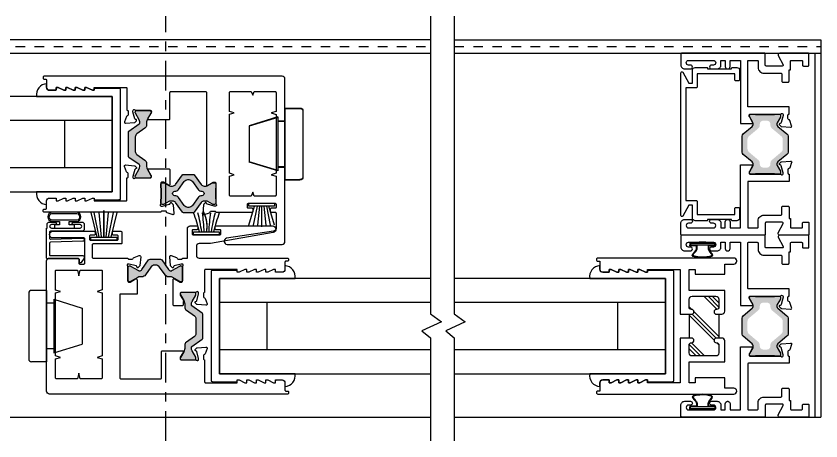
# Model space of a CAD drawing. Extents: x -239 to 68, y 0 to 111.
# Drawn here: x 25.51 to 33.95, y -0.33 to 4.12 of the extents above; entities that cross this region are included whole.
import ezdxf

# ---------------------------------------------------------------- set-up
doc = ezdxf.new("R2010")
doc.units = 0
doc.header["$LTSCALE"] = 0.25
doc.header["$MEASUREMENT"] = 0
doc.linetypes.add('CENTER', pattern=[2, 1.25, -0.25, 0.25, -0.25])
doc.linetypes.add('HIDDEN', pattern=[0.375, 0.25, -0.125])
doc.layers.get('0').update_dxf_attribs({"linetype": 'CONTINUOUS'})
for name, color, linetype in [('CL', 40, 'CENTER'), ('FRAME', 1, 'CONTINUOUS'), ('GLASS', 7, 'CONTINUOUS'), ('I-STRUT', 7, 'CONTINUOUS'), ('MISC', 7, 'CONTINUOUS'), ('SASH', 5, 'CONTINUOUS'), ('SEAL', 7, 'CONTINUOUS'), ('SILL-PAN', 7, 'CONTINUOUS'), ('VENT', 5, 'CONTINUOUS')]:
    doc.layers.add(name, color=color, linetype=linetype)
doc.styles.get("Standard").update_dxf_attribs({"font": 'simplex.shx'})

# ---------------------------------------------------------------- blocks, each defined once
blk = doc.blocks.new('3711-JAMB')
h = blk.add_hatch(color=7)
h.dxf.hatch_style = 1
edge = h.paths.add_edge_path(flags=16)
edge.add_arc((-0.9757, -0.753), 0.0472, -50.00025, 0, ccw=False)
edge.add_line((-0.9453, -0.7892), (-1.0411, -0.8696))
edge.add_arc((-1.0107, -0.9057), 0.0472, 129.99975, 180)
edge.add_line((-1.058, -0.9057), (-1.058, -1.0023))
edge.add_arc((-1.0107, -1.0023), 0.0472, 180, 230.00025)
edge.add_line((-1.0411, -1.0384), (-0.9453, -1.1188))
edge.add_arc((-0.9757, -1.155), 0.0472, 0, 50.00025, ccw=False)
edge.add_line((-0.9284, -1.155), (-0.9284, -1.1651))
edge.add_arc((-0.8929, -1.1646), 0.0355, 180.79845, 270)
edge.add_line((-0.8929, -1.2001), (-0.853, -1.2001))
edge.add_arc((-0.853, -1.1646), 0.0355, 270, 359.20155)
edge.add_line((-0.8175, -1.1651), (-0.8175, -1.155))
edge.add_arc((-0.7703, -1.155), 0.0472, 129.99975, 180, ccw=False)
edge.add_line((-0.8007, -1.1188), (-0.7049, -1.0384))
edge.add_arc((-0.7352, -1.0023), 0.0472, 309.99975, 360)
edge.add_line((-0.688, -1.0023), (-0.688, -0.9057))
edge.add_arc((-0.7352, -0.9057), 0.0472, 360, 410.00025)
edge.add_line((-0.7049, -0.8696), (-0.8007, -0.7892))
edge.add_arc((-0.7703, -0.753), 0.0472, 180, 230.00025, ccw=False)
edge.add_line((-0.8175, -0.753), (-0.8175, -0.7429))
edge.add_arc((-0.853, -0.7434), 0.0355, 0.79846, 90)
edge.add_line((-0.853, -0.7079), (-0.8929, -0.7079))
edge.add_arc((-0.8929, -0.7434), 0.0355, 90, 179.20155)
edge.add_line((-0.9284, -0.7429), (-0.9284, -0.753))
edge = h.paths.add_edge_path()
edge.add_arc((-0.719, -0.744), 0.0302, 149.99987, 229.99985)
edge.add_line((-0.7384, -0.7672), (-0.6437, -0.8467))
edge.add_arc((-0.6631, -0.8698), 0.0302, 0, 49.99985, ccw=False)
edge.add_line((-0.6329, -0.8698), (-0.6329, -1.0382))
edge.add_arc((-0.6631, -1.0382), 0.0302, 310.00015, 360, ccw=False)
edge.add_line((-0.6437, -1.0613), (-0.7384, -1.1408))
edge.add_arc((-0.719, -1.164), 0.0302, 130.00015, 210.00013)
edge.add_line((-0.7452, -1.1791), (-0.7118, -1.2369))
edge.add_arc((-0.7221, -1.2428), 0.0119, 0, 30.00013, ccw=False)
edge.add_line((-0.7102, -1.2428), (-0.7102, -1.2571))
edge.add_arc((-0.7221, -1.2571), 0.0119, -89.93104, 0.06896, ccw=False)
edge.add_line((-0.7221, -1.269), (-0.7651, -1.269))
edge.add_arc((-0.7651, -1.259), 0.00991, 216.8699, 270, ccw=False)
edge.add_line((-0.773, -1.265), (-0.9729, -1.265))
edge.add_arc((-0.9809, -1.259), 0.00991, 270, 323.1301, ccw=False)
edge.add_line((-0.9809, -1.269), (-1.0239, -1.269))
edge.add_arc((-1.0239, -1.2571), 0.0119, 180, 270, ccw=False)
edge.add_line((-1.0358, -1.2571), (-1.0358, -1.2428))
edge.add_arc((-1.0239, -1.2428), 0.0119, 149.99987, 180, ccw=False)
edge.add_line((-1.0342, -1.2369), (-1.0008, -1.1791))
edge.add_arc((-1.027, -1.164), 0.0302, 329.99987, 409.99985)
edge.add_line((-1.0075, -1.1408), (-1.1023, -1.0613))
edge.add_arc((-1.0829, -1.0382), 0.0302, 180, 229.99985, ccw=False)
edge.add_line((-1.1131, -1.0382), (-1.1131, -0.8698))
edge.add_arc((-1.0829, -0.8698), 0.0302, 130.00015, 180, ccw=False)
edge.add_line((-1.1023, -0.8467), (-1.0075, -0.7672))
edge.add_arc((-1.027, -0.744), 0.0302, 310.00015, 390.00013)
edge.add_line((-1.0008, -0.7289), (-1.0342, -0.6711))
edge.add_arc((-1.0239, -0.6652), 0.0119, 180, 210.00013, ccw=False)
edge.add_line((-1.0358, -0.6652), (-1.0358, -0.6509))
edge.add_arc((-1.0239, -0.6509), 0.0119, 90, 180, ccw=False)
edge.add_line((-1.0239, -0.639), (-0.9809, -0.639))
edge.add_arc((-0.9809, -0.649), 0.00991, 36.8699, 90, ccw=False)
edge.add_line((-0.9729, -0.643), (-0.773, -0.643))
edge.add_arc((-0.7651, -0.649), 0.00991, 90, 143.1301, ccw=False)
edge.add_line((-0.7651, -0.639), (-0.7221, -0.639))
edge.add_arc((-0.7221, -0.6509), 0.0119, -0.06896, 89.93104, ccw=False)
edge.add_line((-0.7102, -0.6509), (-0.7102, -0.6652))
edge.add_arc((-0.7221, -0.6652), 0.0119, -30.00013, 0, ccw=False)
edge.add_line((-0.7118, -0.6711), (-0.7452, -0.7289))
for points in [[(-1.0373, -0.21), (-1.039, -0.21, 0.414214), (-1.049, -0.22), (-1.049, -0.2939, -0.414214), (-1.059, -0.3039), (-1.114, -0.3039, -0.414214), (-1.124, -0.2939), (-1.124, -0.175), (-1.138, -0.175), (-1.138, -0.085, 0.414214), (-1.148, -0.075), (-1.255, -0.075, 0.414214), (-1.265, -0.085), (-1.265, -0.125, -0.414214), (-1.275, -0.135), (-1.323, -0.135, -0.414214), (-1.333, -0.125), (-1.333, -0.01, -0.414214), (-1.323, 0), (-1.026, 0, -0.546624), (-1.0115, -0.0227), (-1.0625, -0.1208, 0.546624), (-1.0534, -0.135), (-0.885, -0.135, 0.414214), (-0.875, -0.125), (-0.875, -0.01, -0.414214), (-0.865, 0), (0, 0, -0.414214), (0.01, -0.01), (0.01, -0.125, -0.414214), (-0.03, -0.165), (-0.09, -0.165, -0.414214), (-0.11, -0.145, -0.414214), (-0.09, -0.125), (-0.0695, -0.125, 0.414214), (-0.045, -0.1005), (-0.045, -0.0995, 0.414214), (-0.0695, -0.075), (-0.3305, -0.075, 0.414214), (-0.355, -0.0995), (-0.355, -0.1005, 0.414214), (-0.3305, -0.125), (-0.31, -0.125, -0.414214), (-0.29, -0.145), (-0.29, -0.1455, -0.414214), (-0.3095, -0.165), (-0.37, -0.165, -0.414214), (-0.41, -0.125), (-0.41, -0.075), (-0.455, -0.075), (-0.455, -0.14, -0.414214), (-0.48, -0.165), (-0.4805, -0.165, -0.414214), (-0.505, -0.1405), (-0.505, -0.075), (-0.615, -0.075), (-0.615, -0.7372), (-0.7358, -0.7372, -0.585524), (-0.7425, -0.7252), (-0.708, -0.6655, 0.137872), (-0.7063, -0.6593), (-0.7063, -0.6506, 0.414214), (-0.7181, -0.6388), (-1.0316, -0.6388, -0.213422), (-1.0404, -0.6349, 0.6885), (-1.061, -0.6427), (-1.061, -0.649, 0.065543), (-1.0606, -0.6521), (-1.0403, -0.7279, 0.267949), (-1.032, -0.7363), (-1.0275, -0.7375, -0.57735), (-1.024, -0.7506), (-1.0383, -0.765, -0.176327), (-1.0456, -0.7684), (-1.1387, -0.7765, -0.548619), (-1.1509, -0.7607), (-1.1307, -0.7052, -0.263725), (-1.1218, -0.6976, 0.359508), (-1.1122, -0.686), (-1.1122, -0.6506, 0.414214), (-1.124, -0.6388), (-1.124, -0.5638), (-0.7, -0.5638, 0.414214), (-0.69, -0.5538), (-0.69, -0.085, 0.414214), (-0.7, -0.075), (-0.79, -0.075, 0.414214), (-0.8, -0.085), (-0.8, -0.15, -0.414214), (-0.86, -0.21), (-1.039, -0.21)], [(-1.0373, -1.698), (-1.039, -1.698, -0.414214), (-1.049, -1.688), (-1.049, -1.6141, 0.414214), (-1.059, -1.6041), (-1.114, -1.6041, 0.414214), (-1.124, -1.6141), (-1.124, -1.733), (-1.138, -1.733), (-1.138, -1.823, -0.414214), (-1.148, -1.833), (-1.255, -1.833, -0.414214), (-1.265, -1.823), (-1.265, -1.783, 0.414214), (-1.275, -1.773), (-1.323, -1.773, 0.414214), (-1.333, -1.783), (-1.333, -1.898, 0.414214), (-1.323, -1.908), (-1.026, -1.908, 0.546624), (-1.0115, -1.8853), (-1.0625, -1.7872, -0.546624), (-1.0534, -1.773), (-0.885, -1.773, -0.414214), (-0.875, -1.783), (-0.875, -1.898, 0.414214), (-0.865, -1.908), (0, -1.908, 0.414214), (0.01, -1.898), (0.01, -1.783, 0.414214), (-0.03, -1.743), (-0.09, -1.743, 0.414214), (-0.11, -1.763, 0.414214), (-0.09, -1.783), (-0.0695, -1.783, -0.414214), (-0.045, -1.8075), (-0.045, -1.8085, -0.414214), (-0.0695, -1.833), (-0.3305, -1.833, -0.414214), (-0.355, -1.8085), (-0.355, -1.8075, -0.414214), (-0.3305, -1.783), (-0.31, -1.783, 0.414214), (-0.29, -1.763), (-0.29, -1.7625, 0.414214), (-0.3095, -1.743), (-0.37, -1.743, 0.414214), (-0.41, -1.783), (-0.41, -1.833), (-0.455, -1.833), (-0.455, -1.768, 0.414214), (-0.48, -1.743), (-0.4805, -1.743, 0.414214), (-0.505, -1.7675), (-0.505, -1.833), (-0.615, -1.833), (-0.615, -1.1708), (-0.7358, -1.1708, 0.585524), (-0.7425, -1.1828), (-0.708, -1.2425, -0.137872), (-0.7063, -1.2487), (-0.7063, -1.2574, -0.414214), (-0.7181, -1.2692), (-1.0316, -1.2692, 0.213422), (-1.0404, -1.2731, -0.6885), (-1.061, -1.2653), (-1.061, -1.259, -0.065543), (-1.0606, -1.2559), (-1.0403, -1.1801, -0.267949), (-1.032, -1.1717), (-1.0275, -1.1705, 0.57735), (-1.024, -1.1574), (-1.0383, -1.143, 0.176327), (-1.0456, -1.1396), (-1.1387, -1.1315, 0.548619), (-1.1509, -1.1473), (-1.1307, -1.2028, 0.263725), (-1.1218, -1.2104, -0.359508), (-1.1122, -1.222), (-1.1122, -1.2574, -0.414214), (-1.124, -1.2692), (-1.124, -1.3442), (-0.7, -1.3442, -0.414214), (-0.69, -1.3542), (-0.69, -1.823, -0.414214), (-0.7, -1.833), (-0.79, -1.833, -0.414214), (-0.8, -1.823), (-0.8, -1.758, 0.414214), (-0.86, -1.698), (-1.039, -1.698)]]:
    blk.add_lwpolyline(points, format="xyb")
at = {"color": 7}
blk.add_lwpolyline([(-0.7452, -0.7289, 0.36397), (-0.7384, -0.7672), (-0.6437, -0.8467, -0.221694), (-0.6329, -0.8698), (-0.6329, -1.0382, -0.221694), (-0.6437, -1.0613), (-0.7384, -1.1408, 0.36397), (-0.7452, -1.1791), (-0.7118, -1.2369, -0.131653), (-0.7102, -1.2428), (-0.7102, -1.2571, -0.414214), (-0.7221, -1.269), (-0.7651, -1.269, -0.236068), (-0.773, -1.265), (-0.9729, -1.265, -0.236068), (-0.9809, -1.269), (-1.0239, -1.269, -0.414214), (-1.0358, -1.2571), (-1.0358, -1.2428, -0.131653), (-1.0342, -1.2369), (-1.0008, -1.1791, 0.36397), (-1.0075, -1.1408), (-1.1023, -1.0613, -0.221694), (-1.1131, -1.0382), (-1.1131, -0.8698, -0.221694), (-1.1023, -0.8467), (-1.0075, -0.7672, 0.36397), (-1.0008, -0.7289), (-1.0342, -0.6711, -0.131653), (-1.0358, -0.6652), (-1.0358, -0.6509, -0.414214), (-1.0239, -0.639), (-0.9809, -0.639, -0.236068), (-0.9729, -0.643), (-0.773, -0.643, -0.236068), (-0.7651, -0.639), (-0.7221, -0.639, -0.414214), (-0.7102, -0.6509), (-0.7102, -0.6652, -0.131653), (-0.7118, -0.6711)], format="xyb", close=True, dxfattribs=at)
blk = doc.blocks.new('*U39')
at = {"layer": 'FRAME'}
blk.add_blockref('3711-JAMB', (0, 0), dxfattribs=at)
blk = doc.blocks.new('3710 Jamb Filler')
blk.add_lwpolyline([(-0.12, 0.774, 0.414214), (-0.15, 0.804), (-0.27, 0.804, 0.414214), (-0.28, 0.794), (-0.28, 0.789), (-0.53, 0.789), (-0.53, 0.794, 0.414214), (-0.54, 0.804), (-0.585, 0.804, 0.414214), (-0.615, 0.774), (-0.615, 0.674, 0.414214), (-0.605, 0.664), (-0.575, 0.664, 0.414214), (-0.565, 0.674), (-0.565, 0.739), (-0.17, 0.739), (-0.17, 0.601, 0.414214), (-0.16, 0.591), (-0.05, 0.591), (-0.05, -0.591), (-0.16, -0.591, 0.414214), (-0.17, -0.601), (-0.17, -0.739), (-0.565, -0.739), (-0.565, -0.674, 0.414214), (-0.575, -0.664), (-0.605, -0.664, 0.414214), (-0.615, -0.674), (-0.615, -0.774, 0.414214), (-0.585, -0.804), (-0.54, -0.804, 0.414214), (-0.53, -0.794), (-0.53, -0.789), (-0.28, -0.789), (-0.28, -0.794, 0.414214), (-0.27, -0.804), (-0.15, -0.804, 0.414214), (-0.12, -0.774), (-0.12, -0.641), (-0.0839, -0.641), (-0.0187, -0.754, 0.767327), (0, -0.749), (0, 0.749, 0.767327), (-0.0187, 0.754), (-0.0839, 0.641), (-0.12, 0.641)], format="xyb", close=True)
blk = doc.blocks.new('*U38')
at = {"layer": 'FRAME'}
blk.add_blockref('3711-JAMB', (0, 0), dxfattribs=at)
at = {"layer": 'FRAME', "xscale": -1, "rotation": 180}
blk.add_blockref('3710 Jamb Filler', (0.01, -0.954), dxfattribs=at)
blk = doc.blocks.new('3073 FIXED STILE')
h = blk.add_hatch()
h.set_pattern_fill('PLAST', angle=45, style=0)
h.set_pattern_definition([(45, (-9.81972, -4.92716), (-0.1767767, 0.1767767), []), (45, (-9.84182, -4.90507), (-0.1767767, 0.1767767), []), (45, (-9.86391, -4.88297), (-0.1767767, 0.1767767), [])])
edge = h.paths.add_edge_path()
edge.add_line((0, 0.125), (0, -0.125))
edge.add_line((0, -0.125), (-0.027, -0.125))
edge.add_arc((-0.027, -0.15), 0.025, 90, 274.58122)
edge.add_line((-0.025, -0.175), (0, -0.175))
edge.add_line((0, -0.175), (0, -0.282))
edge.add_arc((-0.031, -0.282), 0.031, 270, 360, ccw=False)
edge.add_line((-0.031, -0.313), (-0.281, -0.313))
edge.add_arc((-0.281, -0.282), 0.031, 180, 270, ccw=False)
edge.add_line((-0.312, -0.282), (-0.312, -0.175))
edge.add_line((-0.312, -0.175), (-0.287, -0.175))
edge.add_arc((-0.287, -0.15), 0.025, 270, 445.41878)
edge.add_line((-0.285, -0.125), (-0.312, -0.125))
edge.add_line((-0.312, -0.125), (-0.312, 0.125))
edge.add_line((-0.312, 0.125), (-0.287, 0.125))
edge.add_arc((-0.287, 0.15), 0.025, 270, 445.41878)
edge.add_arc((-0.2826, 0.2046), 0.0297, 188.98642, 265.41878, ccw=False)
edge.add_line((-0.312, 0.2), (-0.312, 0.282))
edge.add_arc((-0.281, 0.282), 0.031, 90, 180, ccw=False)
edge.add_line((-0.281, 0.313), (-0.031, 0.313))
edge.add_arc((-0.031, 0.282), 0.031, 0, 90, ccw=False)
edge.add_line((0, 0.282), (0, 0.175))
edge.add_line((0, 0.175), (-0.025, 0.175))
edge.add_arc((-0.025, 0.15), 0.025, 90, 269.99542)
edge.add_line((-0.025, 0.125), (0, 0.125))
at = {"color": 7}
blk.add_line((-0.312, -0.125), (-0.312, 0.125), dxfattribs=at)
for points in [[(-0.312, 0.2, 0.414214), (-0.287, 0.175, -0.414214), (-0.262, 0.15), (-0.262, 0.149, -0.414214), (-0.286, 0.125), (-0.406, 0.125), (-0.406, 0.595), (-0.749, 0.595), (-0.749, 0.565), (-0.769, 0.565), (-0.829, 0.595), (-0.849, 0.595), (-0.849, 0.565), (-0.869, 0.565), (-0.929, 0.595), (-0.949, 0.595), (-0.949, 0.565), (-0.969, 0.565), (-1.029, 0.595), (-1.049, 0.595), (-1.049, 0.565), (-1.069, 0.565), (-1.129, 0.595), (-1.149, 0.595), (-1.149, 0.565), (-1.218, 0.565, -0.414214), (-1.249, 0.596), (-1.249, 0.681), (-1.27, 0.681, -0.414214), (-1.285, 0.696), (-1.285, 0.698, -0.414214), (-1.27, 0.713), (0.151, 0.713), (0.157, 0.713, -0.414214), (0.187, 0.683), (0.187, 0.682, -0.414214), (0.156, 0.651), (0.062, 0.651), (0.062, 0.544), (-0.25, 0.544), (-0.25, 0.594), (-0.312, 0.594), (-0.312, 0.375), (0.062, 0.375), (0.062, 0.156, -0.414214), (0.031, 0.125), (-0.026, 0.125, -0.414214), (-0.05, 0.149), (-0.05, 0.151, -0.414214), (-0.026, 0.175), (-0.025, 0.175, 0.414214), (0, 0.2), (0, 0.282, 0.414214), (-0.031, 0.313), (-0.281, 0.313, 0.414214), (-0.312, 0.282)], [(-1.285, -0.696, -0.414214), (-1.27, -0.681), (-1.249, -0.681), (-1.249, -0.596, -0.414214), (-1.218, -0.565), (-1.149, -0.565), (-1.149, -0.595), (-1.129, -0.595), (-1.069, -0.565), (-1.049, -0.565), (-1.049, -0.595), (-1.029, -0.595), (-0.969, -0.565), (-0.949, -0.565), (-0.949, -0.595), (-0.929, -0.595), (-0.869, -0.565), (-0.849, -0.565), (-0.849, -0.595), (-0.829, -0.595), (-0.769, -0.565), (-0.749, -0.565), (-0.749, -0.595), (-0.406, -0.595), (-0.406, -0.125), (-0.286, -0.125, -0.414214), (-0.262, -0.149), (-0.262, -0.15, -0.414214), (-0.287, -0.175, 0.414214), (-0.312, -0.2), (-0.312, -0.282, 0.414214), (-0.281, -0.313), (-0.031, -0.313, 0.414214), (0, -0.282), (0, -0.2, 0.414214), (-0.025, -0.175), (-0.026, -0.175, -0.414214), (-0.05, -0.151), (-0.05, -0.149, -0.414214), (-0.026, -0.125), (0.031, -0.125, -0.414214), (0.062, -0.156), (0.062, -0.375), (-0.312, -0.375), (-0.312, -0.594), (-0.25, -0.594), (-0.25, -0.544), (0.062, -0.544), (0.062, -0.651), (0.156, -0.651, -0.414214), (0.187, -0.682), (0.187, -0.683, -0.414214), (0.157, -0.713), (0.151, -0.713), (-1.27, -0.713, -0.414214), (-1.285, -0.698)]]:
    blk.add_lwpolyline(points, format="xyb", close=True)
blk.add_lwpolyline([(0, -0.125), (0, 0.125)], dxfattribs=at)
blk = doc.blocks.new('*U77')
for points in [[(-0.135, 0.031), (-0.135, 0.013, 0.414214), (-0.128, 0.006), (0.035, 0.006)], [(-0.129, 0.0285), (-0.129, 0.0155, 0.414214), (-0.1255, 0.012), (0.1255, 0.012, 0.414214), (0.129, 0.0155), (0.129, 0.0285)], [(-0.07, 0.038, 0.414214), (-0.063, 0.045), (-0.063, 0.0679)], [(-0.035, 0.006), (-0.035, 0), (0.035, 0), (0.041, 0.006), (0.128, 0.006, 0.414214), (0.135, 0.013), (0.135, 0.031)]]:
    blk.add_lwpolyline(points, format="xyb")
blk.add_lwpolyline([(0.041, 0.012), (0.035, 0.006), (0.035, 0.012)])
for points, knots in [([(-0.063, 0.0679), (-0.0674, 0.0937), (-0.1473, 0.1488), (0, 0.1714), (0.1566, 0.1488), (0.0674, 0.0937), (0.063, 0.0679)], [0, 0, 0, 0, 0.0788466, 0.167942, 0.2570375, 0.335884, 0.335884, 0.335884, 0.335884]), ([(-0.0571, 0.0689), (-0.0613, 0.0937), (-0.0876, 0.1147), (-0.1004, 0.138), (-0.0989, 0.1403), (0.0005, 0.1686), (0.0948, 0.1457), (0.1019, 0.1404), (0.1036, 0.1347), (0.0998, 0.1277), (0.0831, 0.1091), (0.072, 0.0985), (0.061, 0.0811), (0.0582, 0.0752), (0.0571, 0.0689)], [2.5712303, 2.5712303, 2.5712303, 2.5712303, 2.6347872, 2.6347872, 2.6774866, 2.6774866, 2.7903183, 2.8239397, 2.8239397, 2.8575611, 2.8575611, 2.8911826, 2.8911826, 2.9071143, 2.9071143, 2.9071143, 2.9071143])]:
    blk.add_open_spline(points, degree=3, knots=knots)
for points, weights, degree, knots in [([(-0.135, 0.031), (-0.135, 0.038), (-0.128, 0.038), (-0.099, 0.038), (-0.07, 0.038)], [1, 0.707106873747, 1, 1, 1], 2, [0, 0, 0, 1.570796, 1.570796, 2.570796, 2.570796, 2.570796]), ([(-0.129, 0.0285), (-0.129, 0.0299), (-0.128, 0.031), (-0.127, 0.032), (-0.1255, 0.032), (-0.0278, 0.032), (0.07, 0.032), (0.0978, 0.032), (0.1255, 0.032), (0.129, 0.032), (0.129, 0.0285)], [1, 0.923879507465, 1, 0.923879507465, 1, 1, 1, 1, 1, 0.707106873747, 1], 2, [0, 0, 0, 0.785398, 0.785398, 1.570797, 1.570797, 2.570797, 2.570797, 3.570797, 3.570797, 5.141593, 5.141593, 5.141593]), ([(0.07, 0.038), (0.0893, 0.038), (0.1087, 0.038), (0.128, 0.038), (0.1299, 0.038), (0.1316, 0.0373), (0.1329, 0.0359)], [1, 1, 1, 1, 0.949253004976, 0.949253004976, 1], 3, [2.90668, 2.90668, 2.90668, 2.90668, 3.90668, 3.90668, 3.90668, 4.692079, 4.692079, 4.692079, 4.692079])]:
    blk.add_rational_spline(points, weights, degree=degree, knots=knots)
for points, weights in [([(-0.07, 0.032), (-0.0624, 0.032), (-0.057, 0.0374), (-0.057, 0.045)], [1, 0.804737854124, 0.804737854124, 1]), ([(0.057, 0.045), (0.057, 0.0415), (0.0583, 0.0383), (0.0608, 0.0358)], [1, 0.94925295377, 0.94925295377, 1]), ([(0.0608, 0.0358), (0.0633, 0.0333), (0.0665, 0.032), (0.07, 0.032)], [1, 0.94925295377, 0.94925295377, 1]), ([(0.063, 0.045), (0.063, 0.0409), (0.0659, 0.038), (0.07, 0.038)], [1, 0.804737854124, 0.804737854124, 1]), ([(0.1329, 0.0359), (0.1343, 0.0346), (0.135, 0.0329), (0.135, 0.031)], [1, 0.949253004976, 0.949253004976, 1])]:
    blk.add_rational_spline(points, weights, degree=3)
for points in [[(-0.057, 0.0684), (-0.057, 0.0685), (-0.0571, 0.0687), (-0.0571, 0.0689)], [(-0.057, 0.045), (-0.057, 0.0528), (-0.057, 0.0606), (-0.057, 0.0684)], [(0.0571, 0.0689), (0.0571, 0.0687), (0.057, 0.0685), (0.057, 0.0683)], [(0.057, 0.0683), (0.057, 0.0606), (0.057, 0.0528), (0.057, 0.045)], [(0.063, 0.0679), (0.063, 0.0602), (0.063, 0.0526), (0.063, 0.045)]]:
    blk.add_open_spline(points, degree=3)
blk = doc.blocks.new('*U48')
at = {"layer": 'SEAL', "xscale": -1, "rotation": 180}
blk.add_blockref('*U77', (0.415, 0.879), dxfattribs=at)
at = {"layer": 'SEAL'}
blk.add_blockref('*U77', (0.415, -0.879), dxfattribs=at)
at = {"layer": 'VENT', "color": 5, "xscale": -1}
blk.add_blockref('3073 FIXED STILE', (0.2448, 0), dxfattribs=at)
blk = doc.blocks.new('25064-18mmX6mm-I-STRUT')
at = {"layer": 'I-STRUT'}
h = blk.add_hatch(color=256, dxfattribs=at)
h.dxf.hatch_style = 1
h.paths.add_polyline_path([(-0.2205, 0.3535, 0.57735), (-0.2341, 0.3299), (-0.2299, 0.3219, -0.215906), (-0.2352, 0.3257), (-0.1953, 0.2566, -0.131652), (-0.189, 0.233), (-0.189, 0.1993, 0.244698), (-0.1722, 0.167), (-0.0877, 0.1078, -0.244698), (-0.0709, 0.0756), (-0.0709, -0.0773, -0.244698), (-0.0877, -0.1095), (-0.1722, -0.1687, 0.244698), (-0.189, -0.201), (-0.189, -0.2347, -0.131652), (-0.1953, -0.2583), (-0.2352, -0.3274, 0.245227), (-0.2355, -0.3346, 0.507805), (-0.2205, -0.3552), (-0.0866, -0.3552, 0.414214), (-0.0709, -0.3394, 0.469068), (-0.0719, -0.3274), (-0.1118, -0.2583, -0.131652), (-0.1181, -0.2347), (-0.1181, -0.2174), (-0.005, -0.1382, 0.244698), (0, -0.1285), (0, -0.1268), (0, 0.1268, 0.244698), (-0.005, 0.1365), (-0.1181, 0.2157), (-0.1181, 0.233, -0.131652), (-0.1118, 0.2566), (-0.0719, 0.3257, 0.131652), (-0.0709, 0.3296, 0.640011), (-0.0866, 0.3535)])
blk.add_lwpolyline([(0, -0.1299), (0, -0.1268), (0, 0.1268, 0.244698), (-0.005, 0.1365), (-0.1131, 0.2122, -0.244698), (-0.1181, 0.2218), (-0.1181, 0.233, -0.131652), (-0.1118, 0.2566), (-0.0719, 0.3257, 0.131652), (-0.0709, 0.3296), (-0.0709, 0.3377, 0.414214), (-0.0866, 0.3535), (-0.2205, 0.3535, 0.414214), (-0.2362, 0.3377), (-0.2362, 0.3296, 0.131652), (-0.2352, 0.3257), (-0.1953, 0.2566, -0.131652), (-0.189, 0.233), (-0.189, 0.1993, 0.244698), (-0.1722, 0.167), (-0.0877, 0.1078, -0.244698), (-0.0709, 0.0756), (-0.0709, -0.0773, -0.244698), (-0.0877, -0.1095), (-0.1722, -0.1687, 0.244698), (-0.189, -0.201), (-0.189, -0.2347, -0.131652), (-0.1953, -0.2583), (-0.2352, -0.3274, 0.131652), (-0.2362, -0.3313), (-0.2362, -0.3394, 0.414214), (-0.2205, -0.3552), (-0.0866, -0.3552, 0.414214), (-0.0709, -0.3394), (-0.0709, -0.3313, 0.131652), (-0.0719, -0.3274), (-0.1118, -0.2583, -0.131652), (-0.1181, -0.2347), (-0.1181, -0.2235, -0.244698), (-0.1131, -0.2139), (-0.005, -0.1382, 0.244698), (0, -0.1285)], format="xyb", dxfattribs=at)
blk = doc.blocks.new('25065-14.6mmX10.2mm-I-STRUT')
at = {"layer": 'I-STRUT'}
h = blk.add_hatch(color=256, dxfattribs=at)
h.dxf.hatch_style = 1
h.paths.add_polyline_path([(-0.2213, 0.1958, 0.242889), (-0.2309, 0.2008), (-0.2835, 0.2008), (-0.336, 0.2008, 0.242889), (-0.3456, 0.1958), (-0.417, 0.0953, -0.242889), (-0.4491, 0.0787), (-0.4697, 0.0787, -0.131652), (-0.4893, 0.084), (-0.5378, 0.112, 0.317667), (-0.5514, 0.1108, 0.6401), (-0.5709, 0.1018), (-0.5709, 0.0591, 0.236068), (-0.5669, 0.0512), (-0.5669, -0.0512, 0.236068), (-0.5709, -0.0591), (-0.5709, -0.1018, 0.6401), (-0.5514, -0.1108, 0.317667), (-0.5378, -0.112), (-0.4893, -0.084, -0.131652), (-0.4697, -0.0787), (-0.4491, -0.0787, -0.242889), (-0.417, -0.0953), (-0.3456, -0.1958, 0.242889), (-0.336, -0.2008), (-0.2835, -0.2008), (-0.2309, -0.2008, 0.242889), (-0.2213, -0.1958), (-0.1499, -0.0953, -0.242889), (-0.1178, -0.0787), (-0.0973, -0.0787, -0.131652), (-0.0776, -0.084), (-0.0291, -0.112, 0.317667), (-0.0155, -0.1108, 0.6401), (0.0039, -0.1018), (0.0039, -0.0591, 0.236068), (0, -0.0512), (0, 0.0512, 0.236068), (0.0039, 0.0591), (0.0039, 0.1018, 0.6401), (-0.0155, 0.1108, 0.317667), (-0.0291, 0.112), (-0.0776, 0.084, -0.131652), (-0.0973, 0.0787), (-0.1178, 0.0787, -0.242889), (-0.1499, 0.0953)])
h.paths.add_polyline_path([(-0.1807, 0.0438, 0.244669), (-0.1419, 0.0239, -1.006741), (-0.1419, -0.0234, 0.244669), (-0.1807, -0.0432), (-0.2392, -0.1255, -0.242889), (-0.2777, -0.1454), (-0.2892, -0.1454, -0.242889), (-0.3277, -0.1255), (-0.3862, -0.0432, 0.244669), (-0.425, -0.0234, -1.006741), (-0.425, 0.0239, 0.244669), (-0.3862, 0.0438), (-0.3277, 0.1261, -0.242889), (-0.2892, 0.1459), (-0.2777, 0.1459, -0.242889), (-0.2392, 0.1261)], flags=16)
for points in [[(-0.5709, -0.0591), (-0.5709, -0.1018, 0.414214), (-0.5591, -0.1136), (-0.5437, -0.1136, 0.131652), (-0.5378, -0.112), (-0.4893, -0.084, -0.131652), (-0.4697, -0.0787), (-0.4491, -0.0787, -0.242889), (-0.417, -0.0953), (-0.3456, -0.1958, 0.242889), (-0.336, -0.2008), (-0.2835, -0.2008), (-0.2309, -0.2008, 0.242889), (-0.2213, -0.1958), (-0.1499, -0.0953, -0.242889), (-0.1178, -0.0787), (-0.0973, -0.0787, -0.131652), (-0.0776, -0.084), (-0.0291, -0.112, 0.131652), (-0.0232, -0.1136), (-0.0079, -0.1136, 0.414214), (0.0039, -0.1018), (0.0039, -0.0591, 0.236068), (0, -0.0512), (0, 0.0512, 0.236068), (0.0039, 0.0591), (0.0039, 0.1018, 0.414214), (-0.0079, 0.1136), (-0.0232, 0.1136, 0.131652), (-0.0291, 0.112), (-0.0776, 0.084, -0.131652), (-0.0973, 0.0787), (-0.1178, 0.0787, -0.242889), (-0.1499, 0.0953), (-0.2213, 0.1958, 0.242889), (-0.2309, 0.2008), (-0.2835, 0.2008), (-0.336, 0.2008, 0.242889), (-0.3456, 0.1958), (-0.417, 0.0953, -0.242889), (-0.4491, 0.0787), (-0.4697, 0.0787, -0.131652), (-0.4893, 0.084), (-0.5378, 0.112, 0.131652), (-0.5437, 0.1136), (-0.5591, 0.1136, 0.414214), (-0.5709, 0.1018), (-0.5709, 0.0591, 0.236068), (-0.5669, 0.0512), (-0.5669, -0.0512, 0.236068)], [(-0.425, -0.0234, -0.244669), (-0.3862, -0.0432), (-0.3277, -0.1255, 0.242889), (-0.2892, -0.1454), (-0.2835, -0.1454), (-0.2777, -0.1454, 0.242889), (-0.2392, -0.1255), (-0.1807, -0.0432, -0.244669), (-0.1419, -0.0234, 1.006741), (-0.1419, 0.0239, -0.244669), (-0.1807, 0.0438), (-0.2392, 0.1261, 0.242889), (-0.2777, 0.1459), (-0.2835, 0.1459), (-0.2892, 0.1459, 0.242889), (-0.3277, 0.1261), (-0.3862, 0.0438, -0.244669), (-0.425, 0.0239, 1.006741)]]:
    blk.add_lwpolyline(points, format="xyb", close=True, dxfattribs=at)
blk = doc.blocks.new('3727-1-THERMAL-SLIDING-INTERLOCKER')
at = {"layer": 'VENT'}
for points in [[(2.5, 0.84), (2.5, 0.764, -0.414214), (2.47, 0.734), (2.41, 0.734, -0.414214), (2.4, 0.744), (2.4, 0.764), (2.38, 0.764), (2.32, 0.734), (2.3, 0.734), (2.3, 0.764), (2.28, 0.764), (2.22, 0.734), (2.2, 0.734), (2.2, 0.764), (2.18, 0.764), (2.12, 0.734), (2.1, 0.734), (2.1, 0.764), (2.08, 0.764), (2.02, 0.734), (2, 0.734), (2, 0.764), (1.667, 0.764, 0.414214), (1.657, 0.754), (1.657, 0.524, 0.414214), (1.6454, 0.5124), (1.6454, 0.4775, 0.359508), (1.6548, 0.4661, -0.263725), (1.6635, 0.4587), (1.6834, 0.4041), (1.6834, 0.404, -0.548619), (1.6715, 0.3885), (1.5799, 0.3965, -0.176327), (1.5727, 0.3999), (1.5586, 0.4139, -0.57735), (1.562, 0.4269), (1.5664, 0.4281, 0.267949), (1.5746, 0.4363), (1.594, 0.5085, 0.065543), (1.5944, 0.5115), (1.5944, 0.5201, 0.6885), (1.5741, 0.5279, -0.213422), (1.5654, 0.524), (1.413, 0.524, 0.414214), (1.4014, 0.5124), (1.4014, 0.5038, 0.137872), (1.4031, 0.4978), (1.4369, 0.4424, -0.585524), (1.4283, 0.4272), (1.216, 0.4272, -0.414214), (1.206, 0.4372), (1.206, 0.712, 0.414214), (1.196, 0.722), (0.8328, 0.722, 0.414214), (0.8228, 0.712), (0.8228, -0.2596, -0.585524), (0.811, -0.2662), (0.7522, -0.2303, 0.137872), (0.7462, -0.2286), (0.7376, -0.2286, 0.414214), (0.726, -0.2402), (0.726, -0.4524, -0.213422), (0.7221, -0.4611, 0.6885), (0.7299, -0.4814), (0.7385, -0.4814, 0.065543), (0.7415, -0.481), (0.8137, -0.4616, 0.267949), (0.8219, -0.4534), (0.8231, -0.449, -0.57735), (0.8361, -0.4456), (0.8501, -0.4597, -0.176327), (0.8535, -0.4669), (0.8615, -0.5585, -0.548619), (0.846, -0.5704), (0.8459, -0.5704), (0.7913, -0.5505, -0.263725), (0.7839, -0.5418, 0.359508), (0.7725, -0.5324), (0.7376, -0.5324, 0.414214), (0.726, -0.544), (0.344, -0.544, -0.414214), (0.334, -0.534), (0.334, -0.514, -0.414214), (0.344, -0.504), (0.384, -0.504, 0.414214), (0.394, -0.494), (0.394, -0.461, 0.414214), (0.384, -0.451), (0.104, -0.451, 0.414214), (0.094, -0.461), (0.094, -0.494, 0.414214), (0.104, -0.504), (0.144, -0.504, -0.414214), (0.154, -0.514), (0.154, -0.534, -0.414214), (0.144, -0.544), (0.104, -0.544, 0.414214), (0.094, -0.554), (0.094, -0.7151, 0.3714), (0.1196, -0.7448), (0.6118, -0.8184, -0.928445), (0.6071, -0.882), (0.03, -0.882, -0.414214), (0, -0.852), (0, 0.852, -0.414214), (0.03, 0.882), (2.526, 0.882, -0.414214), (2.536, 0.872), (2.536, 0.86, -0.414214), (2.526, 0.85), (2.51, 0.85, 0.414214)], [(0.094, 0.5125), (0.1445, 0.497), (0.094, 0.4815), (0.094, -0.1355), (0.1445, -0.151), (0.094, -0.1665), (0.094, -0.366, 0.414214), (0.104, -0.376), (0.3227, -0.376), (0.3382, -0.336), (0.3537, -0.376), (0.572, -0.376, 0.414214), (0.582, -0.366), (0.582, -0.1666), (0.5315, -0.1513), (0.582, -0.136), (0.582, 0.482), (0.5315, 0.4973), (0.582, 0.5126), (0.582, 0.712, 0.414214), (0.572, 0.722), (0.3537, 0.722), (0.3382, 0.682), (0.3227, 0.722), (0.104, 0.722, 0.414214), (0.094, 0.712)]]:
    blk.add_lwpolyline(points, format="xyb", close=True, dxfattribs=at)
blk = doc.blocks.new('3727-2-THERMAL-SLIDING-INTERLOCKER')
at = {"layer": 'VENT'}
blk.add_lwpolyline([(1.1809, -0.5704), (1.2355, -0.5505, 0.263725), (1.2429, -0.5418, -0.359508), (1.2543, -0.5324), (1.2892, -0.5324, -0.414214), (1.3008, -0.544), (2.5254, -0.544, 0.414214), (2.5354, -0.534), (2.5354, -0.522, 0.414214), (2.5254, -0.512), (2.5094, -0.512, -0.414214), (2.4994, -0.502), (2.4994, -0.426, 0.414214), (2.4694, -0.396), (2.3994, -0.396), (2.3994, -0.426), (2.3794, -0.426), (2.3194, -0.396), (2.2994, -0.396), (2.2994, -0.426), (2.2794, -0.426), (2.2194, -0.396), (2.1994, -0.396), (2.1994, -0.426), (2.1794, -0.426), (2.1194, -0.396), (2.0994, -0.396), (2.0994, -0.426), (2.0794, -0.426), (2.0194, -0.396), (1.9994, -0.396), (1.9994, -0.426), (1.6664, -0.426, -0.414214), (1.6564, -0.416), (1.6564, -0.1849, -0.414214), (1.6448, -0.1732), (1.6448, -0.1384, -0.359508), (1.6542, -0.127, 0.263725), (1.6629, -0.1195), (1.6828, -0.065), (1.6828, -0.0649, 0.548619), (1.6709, -0.0493), (1.5793, -0.0574, 0.176327), (1.5721, -0.0607), (1.558, -0.0748, 0.57735), (1.5615, -0.0878), (1.5658, -0.0889, -0.267949), (1.5741, -0.0972), (1.5934, -0.1694, -0.065543), (1.5938, -0.1724), (1.5938, -0.181, -0.6885), (1.5735, -0.1887, 0.213422), (1.5649, -0.1849), (1.4124, -0.1849, -0.414214), (1.4008, -0.1732), (1.4008, -0.1647, -0.137872), (1.4025, -0.1586), (1.4357, -0.1042, 0.585524), (1.4272, -0.089), (1.2164, -0.089, 0.414214), (1.2064, -0.099), (1.2064, -0.254, 0.585524), (1.2216, -0.2626), (1.2746, -0.2303, -0.137872), (1.2806, -0.2286), (1.2892, -0.2286, -0.414214), (1.3008, -0.2402), (1.3008, -0.4524, 0.213422), (1.3047, -0.4611, -0.6885), (1.2969, -0.4814), (1.2883, -0.4814, -0.065543), (1.2853, -0.481), (1.2131, -0.4616, -0.267949), (1.2049, -0.4534), (1.2037, -0.449, 0.57735), (1.1907, -0.4456), (1.1767, -0.4597, 0.176327), (1.1733, -0.4669), (1.1653, -0.5585, 0.548619), (1.1808, -0.5704)], format="xyb", close=True, dxfattribs=at)
blk = doc.blocks.new('A$C1D443341')
for p, q in [((0, 0.719), (0, 0.031)), ((0.188, 0.75), (0.031, 0.75)), ((0.188, 0.75), (0.188, 0)), ((0.264, 0.615), (0.188, 0.615)), ((0.264, 0.656), (0.562, 0.563)), ((0.264, 0.656), (0.264, 0.094)), ((0.562, 0.563), (0.562, 0.187)), ((0.264, 0.094), (0.562, 0.187)), ((0.264, 0.135), (0.188, 0.135)), ((0.188, 0), (0.031, 0))]:
    blk.add_line(p, q)
for centre, start, end in [((0.031, 0.719), 90, 180), ((0.031, 0.031), 180, 270)]:
    blk.add_arc(centre, 0.031, start, end)
blk = doc.blocks.new('*U50')
for p, q in [((0.03, 0.0494), (0.2285, 0.0899)), ((0.03, 0.0235), (0.2285, 0.0428)), ((0.03, -0.0235), (0.2285, -0.0428)), ((0.03, -0.0494), (0.2285, -0.0899))]:
    blk.add_line(p, q)
at = {"layer": 'SEAL'}
for p, q in [((0.2285, 0.135), (0.03, 0.0742)), ((0.2285, -0.135), (0.03, -0.0742))]:
    blk.add_line(p, q, dxfattribs=at)
blk.add_lwpolyline([(0, -0.135), (0, 0.135), (0.03, 0.135), (0.03, -0.135)], close=True, dxfattribs=at)
at = {"layer": 'SEAL', "const_width": 0.015}
blk.add_lwpolyline([(0.03, 0), (0.2496, 0)], dxfattribs=at)
at = {"flags": 9}
for tag, p in [('MANUFACTURER_PART_#', (0, -0.1988)), ('FLEETWOOD_PART_#', (-0.0006, -0.2487))]:
    blk.add_attdef(tag, p, '', height=0.0312, dxfattribs=at)
blk = doc.blocks.new('3727-SLIDING-INTERLOCK-ASSEMBLY')
for name, p in [('3727-1-THERMAL-SLIDING-INTERLOCKER', (-1.8119, -0.1719)), ('25064-18mmX6mm-I-STRUT', (-0.1708, -0.0029)), ('3727-2-THERMAL-SLIDING-INTERLOCKER', (-1.8113, -0.1719)), ('25065-14.6mmX10.2mm-I-STRUT', (-0.5151, -0.5208))]:
    blk.add_blockref(name, p)
at = {"layer": 'MISC'}
blk.add_blockref('A$C1D443341', (-1.9999, -0.3779), dxfattribs=at)
at = {"layer": 'SEAL', "xscale": -1, "rotation": 90}
blk.add_blockref('*U50', (-1.5679, -0.6229), dxfattribs=at)
blk = doc.blocks.new('3728-1-FIXED-INTERLOCKER')
at = {"layer": 'VENT', "linetype": 'Continuous'}
blk.add_lwpolyline([(-0.9169, 0.7195), (-0.9715, 0.7394), (-0.9715, 0.7394, 0.548619), (-0.9871, 0.7275), (-0.9791, 0.6359, 0.176327), (-0.9757, 0.6287), (-0.9616, 0.6146, 0.57735), (-0.9487, 0.618), (-0.9475, 0.6224, -0.267949), (-0.9393, 0.6306), (-0.8671, 0.65, -0.065543), (-0.8641, 0.6504), (-0.8555, 0.6504, -0.6885), (-0.8477, 0.6301, 0.213422), (-0.8516, 0.6214), (-0.8516, 0.471, -0.414214), (-0.8632, 0.4594), (-0.8718, 0.4594, -0.137872), (-0.8778, 0.4611), (-0.9332, 0.4949, 0.585524), (-0.9484, 0.4864), (-0.9484, 0.3344), (-0.7674, 0.3344), (-0.7674, -0.543, -0.414214), (-0.7774, -0.553), (-1.196, -0.553, -0.414214), (-1.206, -0.543), (-1.206, -0.268, 0.414214), (-1.216, -0.258), (-1.4324, -0.258, 0.585524), (-1.439, -0.2698), (-1.4031, -0.3286, -0.137872), (-1.4014, -0.3346), (-1.4014, -0.3432, -0.414214), (-1.413, -0.3548), (-1.5654, -0.3548, 0.213422), (-1.5741, -0.3587, -0.6885), (-1.5944, -0.3509), (-1.5944, -0.3423, -0.065543), (-1.594, -0.3393), (-1.5746, -0.2671, -0.267949), (-1.5664, -0.2589), (-1.562, -0.2577, 0.57735), (-1.5586, -0.2447), (-1.5727, -0.2307, 0.176327), (-1.5799, -0.2273), (-1.6715, -0.2193, 0.548619), (-1.6834, -0.2348), (-1.6834, -0.2349), (-1.6635, -0.2895, 0.263725), (-1.6548, -0.2969, -0.359508), (-1.6454, -0.3083), (-1.6454, -0.3432, -0.414214), (-1.657, -0.3548), (-1.657, -0.585, -0.414214), (-1.667, -0.595), (-2, -0.595), (-2, -0.565), (-2.02, -0.565), (-2.08, -0.595), (-2.1, -0.595), (-2.1, -0.565), (-2.12, -0.565), (-2.18, -0.595), (-2.2, -0.595), (-2.2, -0.565), (-2.22, -0.565), (-2.28, -0.595), (-2.3, -0.595), (-2.3, -0.565), (-2.32, -0.565), (-2.38, -0.595), (-2.4, -0.595), (-2.4, -0.575, 0.414214), (-2.41, -0.565), (-2.47, -0.565, 0.414214), (-2.5, -0.595), (-2.5, -0.671, -0.414214), (-2.51, -0.681), (-2.526, -0.681, 0.414214), (-2.536, -0.691), (-2.536, -0.703, 0.414214), (-2.526, -0.713), (-0.03, -0.713, 0.414214), (0, -0.683), (0, 0.683, 0.414214), (-0.03, 0.713), (-0.328, 0.713, 0.414214), (-0.338, 0.703), (-0.338, 0.661, -0.414214), (-0.348, 0.651), (-0.39, 0.651, -0.414214), (-0.4, 0.661), (-0.4, 0.914, -0.414214), (-0.39, 0.924), (-0.066, 0.924, 1), (-0.066, 0.994), (-0.5, 0.994, 0.414214), (-0.51, 0.984), (-0.51, 0.964, 0.414214), (-0.5, 0.954), (-0.46, 0.954, -0.414214), (-0.45, 0.944), (-0.45, 0.911, -0.414214), (-0.46, 0.901), (-0.74, 0.901, -0.414214), (-0.75, 0.911), (-0.75, 0.944, -0.414214), (-0.74, 0.954), (-0.7, 0.954, 0.414214), (-0.69, 0.964), (-0.69, 0.984, 0.414214), (-0.7, 0.994), (-0.78, 0.994, 0.414214), (-0.79, 0.984), (-0.79, 0.871, 0.414214), (-0.78, 0.861), (-0.488, 0.861, -0.414214), (-0.478, 0.851), (-0.478, 0.723, -0.414214), (-0.488, 0.713), (-0.8516, 0.713, -0.414214), (-0.8632, 0.7014), (-0.8981, 0.7014, -0.359508), (-0.9095, 0.7108, 0.263725), (-0.9169, 0.7195), (-0.9715, 0.7394), (-0.9715, 0.7394, 0.548619), (-0.9871, 0.7275), (-0.9791, 0.6359)], format="xyb", dxfattribs=at)
blk.add_lwpolyline([(-0.094, -0.3435), (-0.1445, -0.328), (-0.094, -0.3125), (-0.094, 0.3475), (-0.1445, 0.363), (-0.094, 0.3785), (-0.094, 0.578, 0.414214), (-0.104, 0.588), (-0.3227, 0.588), (-0.3382, 0.528), (-0.3537, 0.588), (-0.572, 0.588, 0.414214), (-0.582, 0.578), (-0.582, 0.3786), (-0.5315, 0.3633), (-0.582, 0.348), (-0.582, -0.313), (-0.5315, -0.3283), (-0.582, -0.3436), (-0.582, -0.543, 0.414214), (-0.572, -0.553), (-0.3537, -0.553), (-0.3382, -0.493), (-0.3227, -0.553), (-0.104, -0.553, 0.414214), (-0.094, -0.543)], format="xyb", close=True, dxfattribs=at)
blk = doc.blocks.new('3728-2-FIXED-INTERLOCKER')
at = {"layer": 'VENT', "linetype": 'Continuous'}
blk.add_lwpolyline([(-1.8264, 1.001, -0.414214), (-1.8164, 1.011), (-1.7764, 1.011, 0.414214), (-1.7664, 1.021), (-1.7664, 1.041, 0.414214), (-1.7764, 1.051), (-2.3695, 1.051, 0.916331), (-2.3756, 0.9815), (-1.7204, 0.866), (-1.6004, 0.866, -0.414214), (-1.5704, 0.836), (-1.5704, 0.743, -0.414214), (-1.6004, 0.713), (-2.526, 0.713, 0.414214), (-2.536, 0.703), (-2.536, 0.691, 0.414214), (-2.526, 0.681), (-2.51, 0.681, -0.414214), (-2.5, 0.671), (-2.5, 0.595, 0.414214), (-2.47, 0.565), (-2.4, 0.565), (-2.4, 0.595), (-2.38, 0.595), (-2.32, 0.565), (-2.3, 0.565), (-2.3, 0.595), (-2.28, 0.595), (-2.22, 0.565), (-2.2, 0.565), (-2.2, 0.595), (-2.18, 0.595), (-2.12, 0.565), (-2.1, 0.565), (-2.1, 0.595), (-2.08, 0.595), (-2.02, 0.565), (-2, 0.565), (-2, 0.595), (-1.667, 0.595, -0.414214), (-1.657, 0.585), (-1.657, 0.3539, -0.414214), (-1.6454, 0.3422), (-1.6454, 0.3074, -0.359508), (-1.6548, 0.296, 0.263725), (-1.6635, 0.2885), (-1.6834, 0.234), (-1.6834, 0.2339, 0.548619), (-1.6715, 0.2183), (-1.5799, 0.2264, 0.176327), (-1.5727, 0.2297), (-1.5586, 0.2438, 0.57735), (-1.562, 0.2568), (-1.5664, 0.2579, -0.267949), (-1.5746, 0.2662), (-1.594, 0.3384, -0.065543), (-1.5944, 0.3414), (-1.5944, 0.35, -0.6885), (-1.5741, 0.3577, 0.213422), (-1.5654, 0.3539), (-1.413, 0.3539, -0.414214), (-1.4014, 0.3422), (-1.4014, 0.3337, -0.137872), (-1.4031, 0.3276), (-1.439, 0.2688, 0.585524), (-1.4324, 0.257), (-1.4324, 0.223, 0.414214), (-1.4224, 0.213), (-1.337, 0.213, 0.414214), (-1.327, 0.223), (-1.327, 0.4879, 0.585524), (-1.3422, 0.4964), (-1.4001, 0.4611, -0.137872), (-1.4062, 0.4594), (-1.4148, 0.4594, -0.414214), (-1.4264, 0.471), (-1.4264, 0.6214, 0.213422), (-1.4303, 0.6301, -0.6885), (-1.4225, 0.6504), (-1.4139, 0.6504, -0.065543), (-1.4109, 0.65), (-1.3387, 0.6306, -0.267949), (-1.3305, 0.6224), (-1.3293, 0.618, 0.57735), (-1.3163, 0.6146), (-1.3022, 0.6287, 0.176327), (-1.2989, 0.6359), (-1.2909, 0.7275, 0.548619), (-1.3064, 0.7394), (-1.3065, 0.7394), (-1.3611, 0.7195, 0.263725), (-1.3685, 0.7108, -0.359508), (-1.3799, 0.7014), (-1.4148, 0.7014, -0.414214), (-1.4264, 0.713), (-1.4764, 0.713), (-1.4764, 0.7587), (-1.4764, 1.021, 0.414214), (-1.5064, 1.051), (-1.5764, 1.051, 0.414214), (-1.5864, 1.041), (-1.5864, 1.021, 0.414214), (-1.5764, 1.011), (-1.5364, 1.011, -0.414214), (-1.5264, 1.001), (-1.5264, 0.968, -0.414214), (-1.5364, 0.958), (-1.8164, 0.958, -0.414214), (-1.8264, 0.968)], format="xyb", close=True, dxfattribs=at)
blk = doc.blocks.new('25066-14.6mmX6mm-I-STRUT')
at = {"layer": 'I-STRUT'}
h = blk.add_hatch(color=256, dxfattribs=at)
h.dxf.hatch_style = 1
h.paths.add_polyline_path([(-0.0068, -0.063), (0, -0.063), (0.0068, -0.063, -0.244698), (0.0455, -0.0831), (0.1027, -0.1649, 0.304221), (0.1509, -0.1859, -0.181711), (0.1837, -0.1914), (0.2205, -0.2126), (0.2596, -0.2352, 0.245227), (0.2669, -0.2355, 0.507805), (0.2874, -0.2205), (0.2874, -0.2008), (0.2874, -0.1063), (0.2874, -0.0866, 0.57735), (0.2638, -0.073), (0.2559, -0.0769, -0.205948), (0.2596, -0.0719), (0.2205, -0.0945), (0.1728, -0.122), (0.166, -0.122, -0.244698), (0.1402, -0.1086), (0.07, -0.0084, 0.244698), (0.0539, 0), (0, 0), (-0.0539, 0, 0.244698), (-0.07, -0.0084), (-0.1402, -0.1086, -0.244698), (-0.166, -0.122), (-0.1728, -0.122), (-0.2596, -0.0719, 0.131652), (-0.2635, -0.0709, 0.640011), (-0.2874, -0.0866), (-0.2874, -0.1063), (-0.2874, -0.2008), (-0.2874, -0.2205, 0.414214), (-0.2717, -0.2362, 0.469068), (-0.2596, -0.2352), (-0.1837, -0.1914, -0.131652), (-0.1601, -0.185), (-0.1414, -0.185, 0.244698), (-0.1027, -0.1649), (-0.0455, -0.0831, -0.244698)])
blk.add_lwpolyline([(-0.2635, -0.0709), (-0.2717, -0.0709, 0.414214), (-0.2874, -0.0866), (-0.2874, -0.1063), (-0.2874, -0.2008), (-0.2874, -0.2205, 0.414214), (-0.2717, -0.2362), (-0.2635, -0.2362, 0.131652), (-0.2596, -0.2352), (-0.1837, -0.1914, -0.131652), (-0.1601, -0.185), (-0.1414, -0.185, 0.244698), (-0.1027, -0.1649), (-0.0455, -0.0831, -0.244698), (-0.0068, -0.063), (0, -0.063), (0.0068, -0.063, -0.244698), (0.0455, -0.0831), (0.1027, -0.1649, 0.244698), (0.1414, -0.185), (0.1601, -0.185, -0.131652), (0.1837, -0.1914), (0.2205, -0.2126), (0.2596, -0.2352, 0.131652), (0.2635, -0.2362), (0.2717, -0.2362, 0.414214), (0.2874, -0.2205), (0.2874, -0.2008), (0.2874, -0.1063), (0.2874, -0.0866, 0.414214), (0.2717, -0.0709), (0.2635, -0.0709, 0.131652), (0.2596, -0.0719), (0.2205, -0.0945), (0.1755, -0.1205, -0.131652), (0.1696, -0.122), (0.166, -0.122, -0.244698), (0.1402, -0.1086), (0.07, -0.0084, 0.244698), (0.0539, 0), (0, 0), (-0.0539, 0, 0.244698), (-0.07, -0.0084), (-0.1402, -0.1086, -0.244698), (-0.166, -0.122), (-0.1696, -0.122, -0.131652), (-0.1755, -0.1205), (-0.2596, -0.0719), (-0.2614, -0.0709), (-0.2635, -0.0709, -0.131652), (-0.2596, -0.0719)], format="xyb", dxfattribs=at)
blk = doc.blocks.new('*U54')
for centre, radius, start, end in [((-0.3932, 1.8385), 1.8144, 283.48725, 290.13438), ((-0.2541, 1.9815), 1.9529, 278.36473, 284.39471), ((-0.0497, 1.9172), 1.8953, 272.41045, 278.52923), ((-0.0497, -1.9172), 1.8953, 81.47077, 87.58955), ((-0.2541, -1.9815), 1.9529, 75.60529, 81.63527), ((-0.3932, -1.8385), 1.8144, 69.86562, 76.51275)]:
    blk.add_arc(centre, radius, start, end)
at = {"layer": 'SEAL'}
blk.add_lwpolyline([(0, -0.135), (0, 0.135), (0.03, 0.135), (0.03, -0.135)], close=True, dxfattribs=at)
at = {"layer": 'SEAL', "const_width": 0.015}
blk.add_lwpolyline([(0.03, 0, 0.171612), (0.2445, 0.0342)], format="xyb", dxfattribs=at)
at = {"flags": 9}
for tag, p in [('MANUFACTURER_PART_#', (0, -0.1988)), ('FLEETWOOD_PART_#', (-0.0006, -0.2487))]:
    blk.add_attdef(tag, p, '', height=0.0312, dxfattribs=at)
blk = doc.blocks.new('19117-Seal')
for p, q in [((0.29, 0.1349), (0.03, 0.0742)), ((0.03, 0.0494), (0.29, 0.1025)), ((0.03, 0.0235), (0.29, 0.0488)), ((0.03, -0.0235), (0.29, -0.0488)), ((0.03, -0.0494), (0.29, -0.1025)), ((0.29, -0.135), (0.03, -0.0742))]:
    blk.add_line(p, q)
at = {"const_width": 0.015}
blk.add_lwpolyline([(0.03, 0), (0.3116, 0)], dxfattribs=at)
at = {"layer": 'SEAL'}
blk.add_lwpolyline([(0, -0.135), (0, 0.135), (0.03, 0.135), (0.03, -0.135)], close=True, dxfattribs=at)
at = {"flags": 9}
for tag, p in [('MANUFACTURER_PART_#', (0, -0.1988)), ('FLEETWOOD_PART_#', (-0.0006, -0.2487))]:
    blk.add_attdef(tag, p, '', height=0.0312, dxfattribs=at)
blk = doc.blocks.new('3728-FIXED-INTERLOCKER-ASSEMBLY')
at = {"layer": 'SASH', "color": 7}
for points in [[(1.5212, 1.0268), (1.5212, 1.0618), (1.5762, 1.0618), (1.5762, 1.0963), (1.4943, 1.0963, -0.830739), (1.4943, 1.195), (1.7581, 1.195, -0.830739), (1.7581, 1.0963), (1.6762, 1.0963), (1.6762, 1.0618), (1.7312, 1.0618), (1.7312, 1.0268)], [(1.7581, 1.1817), (1.4943, 1.1817, 0.768484), (1.4943, 1.1096), (1.7581, 1.1096, 0.768484)]]:
    blk.add_lwpolyline(points, format="xyb", close=True, dxfattribs=at)
at = {"layer": 'VENT', "color": 7}
blk.add_lwpolyline([(1.4341, 0.8894), (1.7716, 0.8795, -0.405608), (1.7815, 0.8692), (1.7815, 0.749, -0.414214), (1.7712, 0.7387), (1.434, 0.7387, 0.586161), (1.42, 0.7138), (1.4488, 0.6668, 0.75692), (1.4678, 0.6721), (1.4678, 0.6957, -0.414214), (1.4781, 0.7059), (1.8041, 0.7059, 0.414214), (1.8143, 0.7162), (1.8143, 1.0235, 0.414214), (1.811, 1.0268), (1.8105, 1.0268, -0.414214), (1.8071, 1.0301), (1.8071, 1.0647, 0.414214), (1.7815, 1.0904), (1.723, 1.0904, 1.000001), (1.723, 1.0647), (1.7625, 1.0647, -1), (1.7625, 1.0268), (1.4622, 1.0268, -1.000001), (1.4622, 1.0647), (1.5313, 1.0647, 1), (1.5313, 1.0904), (1.4432, 1.0904, 0.414214), (1.4176, 1.0647), (1.4176, 1.0196, 0.414214), (1.4432, 0.994), (1.7712, 0.994, -0.414214), (1.7815, 0.9837), (1.7815, 0.9225, -0.422884), (1.7709, 0.9123), (1.4347, 0.9222, 1.023375)], format="xyb", close=True, dxfattribs=at)
for name, p in [('3728-2-FIXED-INTERLOCKER', (1.8125, 0)), ('3728-1-FIXED-INTERLOCKER', (1.8125, 0)), ('25066-14.6mmX6mm-I-STRUT', (0.6735, 0.7018))]:
    blk.add_blockref(name, p)
at = {"xscale": -1}
blk.add_blockref('25064-18mmX6mm-I-STRUT', (0.1749, 0), dxfattribs=at)
at = {"layer": 'MISC', "xscale": -1}
blk.add_blockref('A$C1D443341', (2.0005, -0.375), dxfattribs=at)
at = {"layer": 'SEAL', "xscale": -1, "rotation": 270}
for name, p in [('*U54', (0.1361, 0.958)), ('19117-Seal', (1.2125, 0.901))]:
    blk.add_blockref(name, p, dxfattribs=at)
blk = doc.blocks.new('*U100')
blk.add_lwpolyline([(1.179, 0.5), (1.161, 0.5), (1.161, 0.48), (1.191, 0.42), (1.191, 0.4), (1.161, 0.4), (1.161, 0.38), (1.191, 0.32), (1.191, 0.3), (1.161, 0.3), (1.161, 0.28), (1.191, 0.22), (1.191, 0.2), (1.161, 0.2), (1.161, 0.18), (1.191, 0.12), (1.191, 0.1), (1.161, 0.1), (1.161, 0.031, 0.414214), (1.192, 0), (1.2303, 0, -0.438024), (1.096, -0.1052), (1.096, 0.6875), (0.096, 0.6875), (0.096, -0.1052, -0.438024), (-0.0383, 0), (0, 0, 0.414214), (0.031, 0.031), (0.031, 0.1), (0.001, 0.1), (0.001, 0.12), (0.031, 0.18), (0.031, 0.2), (0.001, 0.2), (0.001, 0.22), (0.031, 0.28), (0.031, 0.3), (0.001, 0.3), (0.001, 0.32), (0.031, 0.38), (0.031, 0.4), (0.001, 0.4), (0.001, 0.42), (0.031, 0.48), (0.031, 0.5), (0.013, 0.5), (0.013, 0.7134), (0.013, 0.749, -0.072616), (0.0169, 0.7759), (1.1751, 0.7759, -0.072616), (1.179, 0.749), (1.179, 0.7134)], format="xyb", close=True)
at = {"layer": 'GLASS'}
for p, q in [((0.096, -1.5256), (0.096, 0.6875)), ((0.096, 0.6875), (1.096, 0.6875)), ((0.346, 0.6875), (0.346, -1.5256)), ((0.846, -1.5256), (0.846, 0.6875)), ((1.096, 0.6875), (1.096, -1.5256)), ((0.846, 0.1875), (0.346, 0.1875))]:
    blk.add_line(p, q, dxfattribs=at)
blk = doc.blocks.new('*U99')
blk.add_lwpolyline([(1.179, 0.5), (1.161, 0.5), (1.161, 0.48), (1.191, 0.42), (1.191, 0.4), (1.161, 0.4), (1.161, 0.38), (1.191, 0.32), (1.191, 0.3), (1.161, 0.3), (1.161, 0.28), (1.191, 0.22), (1.191, 0.2), (1.161, 0.2), (1.161, 0.18), (1.191, 0.12), (1.191, 0.1), (1.161, 0.1), (1.161, 0.031, 0.414214), (1.192, 0), (1.2303, 0, -0.438024), (1.096, -0.1052), (1.096, 0.6875), (0.096, 0.6875), (0.096, -0.1052, -0.438024), (-0.0383, 0), (0, 0, 0.414214), (0.031, 0.031), (0.031, 0.1), (0.001, 0.1), (0.001, 0.12), (0.031, 0.18), (0.031, 0.2), (0.001, 0.2), (0.001, 0.22), (0.031, 0.28), (0.031, 0.3), (0.001, 0.3), (0.001, 0.32), (0.031, 0.38), (0.031, 0.4), (0.001, 0.4), (0.001, 0.42), (0.031, 0.48), (0.031, 0.5), (0.013, 0.5), (0.013, 0.7134), (0.013, 0.749, -0.072616), (0.0169, 0.7759), (1.1751, 0.7759, -0.072616), (1.179, 0.749), (1.179, 0.7134)], format="xyb", close=True)
at = {"layer": 'GLASS'}
for p, q in [((0.096, -1.5256), (0.096, 0.6875)), ((0.096, 0.6875), (1.096, 0.6875)), ((0.346, 0.6875), (0.346, -1.5256)), ((0.846, -1.5256), (0.846, 0.6875)), ((1.096, 0.6875), (1.096, -1.5256)), ((0.846, 0.1875), (0.346, 0.1875))]:
    blk.add_line(p, q, dxfattribs=at)

msp = doc.modelspace()

# ---------------------------------------------------------------- linework, layer by layer
for p, q in [((24.3091, -0.0848), (29.8603, -0.0848)), ((30.1104, -0.0848), (33.9549, -0.0848))]:
    msp.add_line(p, q)
at = {"color": 7}
for points in [[(29.8603, 4.1202), (29.8603, 0.9967), (29.9745, 0.9125), (29.7707, 0.821), (29.8603, 0.7467), (29.8603, -0.3348)], [(30.1104, 4.1202), (30.1104, 0.9967), (30.2246, 0.9125), (30.0207, 0.821), (30.1104, 0.7467), (30.1104, -0.3348)]]:
    msp.add_lwpolyline(points, dxfattribs=at)
at = {"layer": 'CL'}
msp.add_line((27.0847, -0.3348), (27.0847, 4.1202), dxfattribs=at)
at = {"layer": 'SILL-PAN'}
for p, q in [((29.8603, 3.8702), (24.3091, 3.8702)), ((30.1104, 3.8702), (33.9549, 3.8702)), ((33.9549, 3.8702), (33.9549, -0.0848)), ((24.3091, 3.7312), (29.8603, 3.7312)), ((30.1104, 3.7312), (33.9549, 3.7312)), ((33.8929, 3.7312), (33.8929, -0.0848))]:
    msp.add_line(p, q, dxfattribs=at)
at = {"layer": 'SILL-PAN', "linetype": 'HIDDEN'}
for p, q in [((24.3091, 3.8007), (29.8603, 3.8007)), ((30.1104, 3.8007), (33.9549, 3.8007))]:
    msp.add_line(p, q, dxfattribs=at)

# ---------------------------------------------------------------- block references
at = {"extrusion": (0, 0, -1), "zscale": -1}
for name, p in [('3727-SLIDING-INTERLOCK-ASSEMBLY', (-26.5228, 2.7801)), ('3728-FIXED-INTERLOCKER-ASSEMBLY', (-27.6472, 0.8692))]:
    msp.add_blockref(name, p, dxfattribs=at)
at = {"layer": 'FRAME', "rotation": 180}
for name, p in [('*U38', (32.4969, 1.8232)), ('*U39', (32.4969, -0.0848))]:
    msp.add_blockref(name, p, dxfattribs=at)
at = {"layer": 'GLASS', "xscale": -1}
for name, p, rotation in [('*U100', (25.8347, 2.1812), 270), ('*U99', (28.3347, 1.4652), 90), ('*U100', (31.636, 0.2732), 270)]:
    msp.add_blockref(name, p, dxfattribs=dict(at, rotation=rotation))
at = {"layer": 'MISC', "extrusion": (0, 0, -1), "zscale": -1}
msp.add_blockref('A$C1D443341', (-28.5227, 2.4062), dxfattribs=at)
at = {"layer": 'VENT', "rotation": 180}
msp.add_blockref('*U48', (33.1298, 0.8692), dxfattribs=at)

doc.saveas('drawing.dxf')
